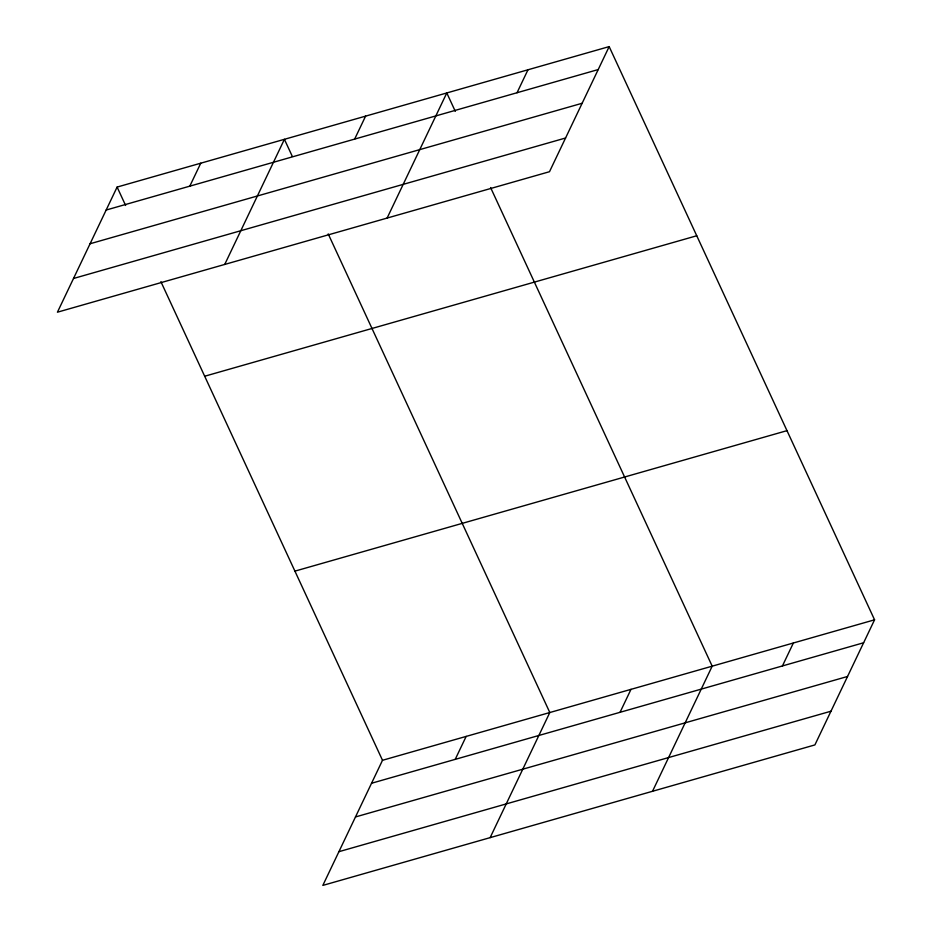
<?xml version="1.0" encoding="UTF-8"?>
<svg xmlns="http://www.w3.org/2000/svg" width="932" height="932" viewBox="0 0 932 932"><rect width="100%" height="100%" fill="white"/><g stroke="black" fill="none" stroke-linecap="round" stroke-linejoin="round"><path stroke-width="1.4" d="M609.167 46.6L117.106 187.076L57.434 312.197L549.496 171.709L609.167 46.6L874.566 619.815L814.894 744.924L322.833 885.4L382.504 760.291L874.566 619.815M189.802 186.155L200.764 163.193M224.729 264.432L284.411 139.322L292.31 156.39M354.649 139.101L365.6 116.139M387.118 218.065L446.789 92.955L455.305 111.351M517.027 92.746L527.978 69.784M455.212 759.37L466.163 736.408M490.139 837.635L549.81 712.526L328.204 233.897M620.048 712.304L630.999 689.342M652.517 791.28L712.188 666.17L490.582 187.542M782.426 665.949L793.377 642.987M106.155 210.038L598.216 69.562M90.078 243.753L582.139 103.266M73.511 278.482L565.573 138.006M204.69 376.237L696.752 235.761M294.931 571.13L786.981 430.654M371.553 783.253L863.615 642.765M355.476 816.956L847.538 676.481M338.91 851.685L830.971 711.209M117.106 187.076L125.622 205.471M160.898 281.662L382.504 760.291"/></g></svg>
